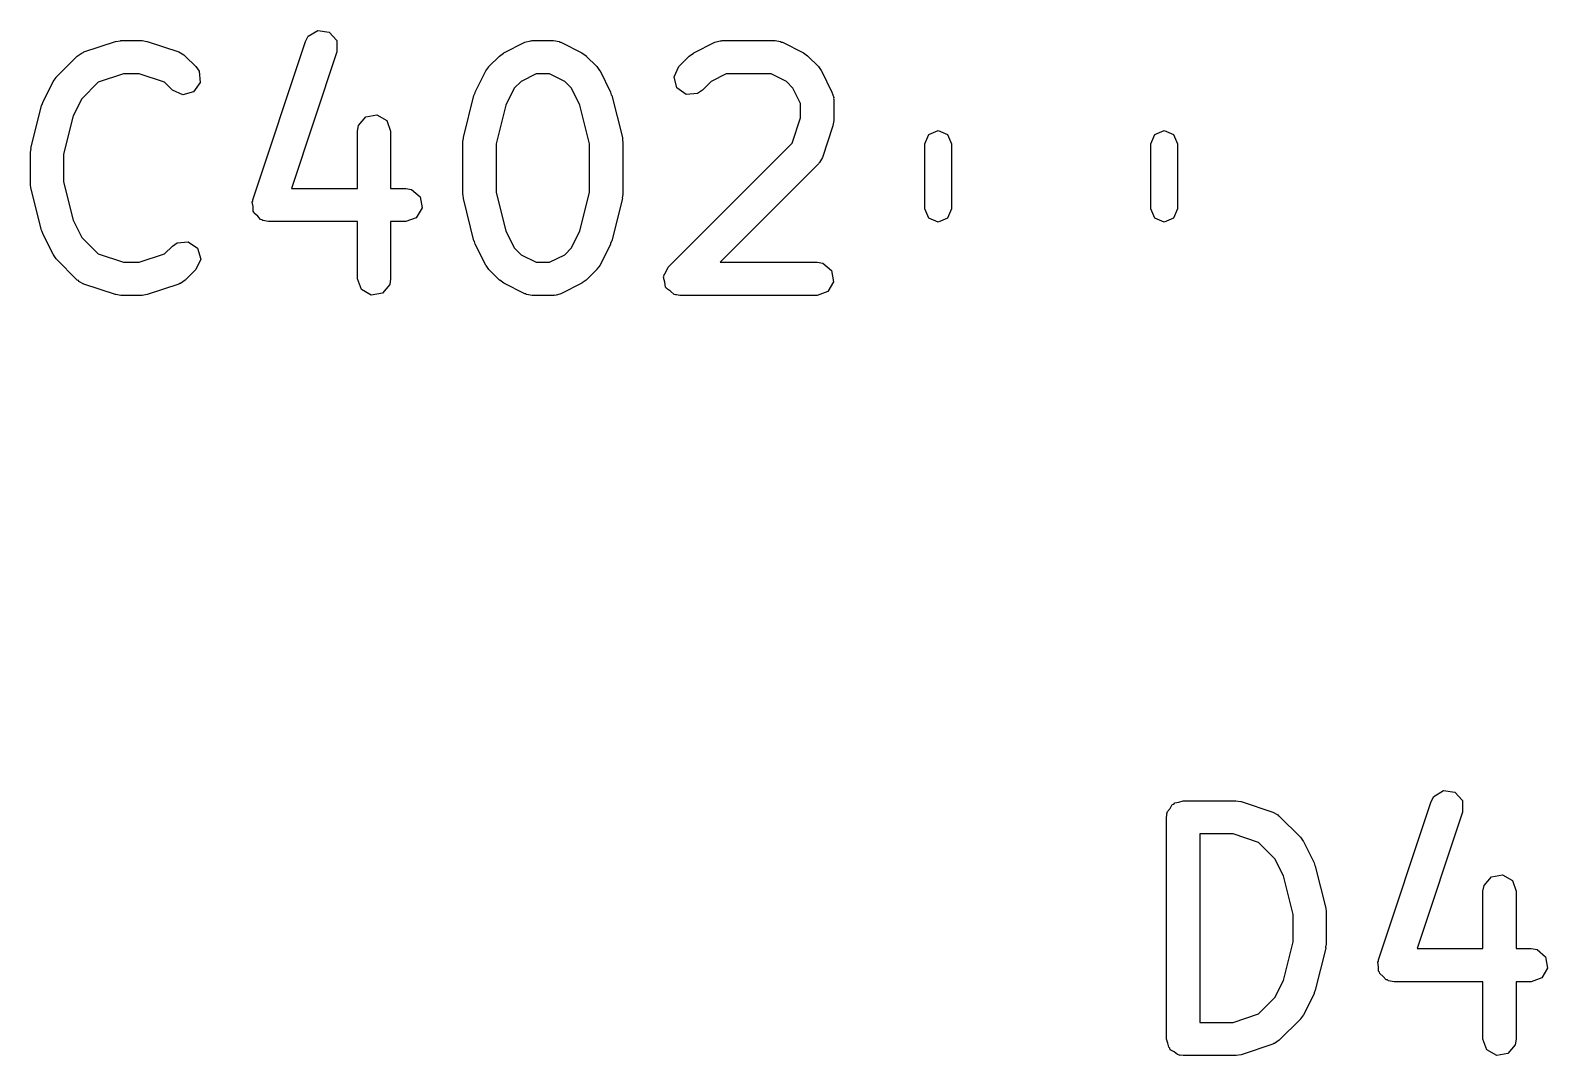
# Model space of a CAD drawing. Extents: x 106.7 to 191.3, y -141.1 to -57.8.
# Drawn here: x 167.9 to 174.74, y -76.2 to -71.58 of the extents above; entities that cross this region are included whole.
import ezdxf

# ---------------------------------------------------------------- set-up
doc = ezdxf.new("R2010")
doc.units = 0
doc.layers.add('BLACK', color=7, linetype='CONTINUOUS')

msp = doc.modelspace()

# ---------------------------------------------------------------- linework, layer by layer
at = {"layer": 'BLACK', "linetype": 'CONTINUOUS'}
for p, q in [((168.138, -71.6767), (168.281, -71.6291)), ((168.281, -71.6291), (168.303, -71.6258)), ((168.303, -71.6258), (168.304, -71.6252)), ((168.304, -71.6252), (168.4, -71.6252)), ((168.4, -71.6252), (168.422, -71.6291)), ((168.422, -71.6291), (168.423, -71.6291)), ((168.423, -71.6291), (168.566, -71.6767)), ((168.9, -72.3432), (169.138, -71.6289)), ((169.138, -71.6289), (169.15, -71.606)), ((169.15, -71.606), (169.194, -71.5791)), ((169.194, -71.5791), (169.245, -71.5866)), ((169.245, -71.5866), (169.279, -71.625)), ((169.279, -71.625), (169.28, -71.6763)), ((170.128, -71.6331), (170.153, -71.6257)), ((170.153, -71.6257), (170.157, -71.6268)), ((170.157, -71.6268), (170.161, -71.6252)), ((170.161, -71.6252), (170.257, -71.6252)), ((170.257, -71.6252), (170.282, -71.6297)), ((170.282, -71.6297), (170.286, -71.6326)), ((170.985, -71.6331), (171.01, -71.6257)), ((171.01, -71.6257), (171.014, -71.6268)), ((171.014, -71.6268), (171.019, -71.6252)), ((171.019, -71.6252), (171.257, -71.6252)), ((171.257, -71.6252), (171.282, -71.6297)), ((171.282, -71.6297), (171.286, -71.6326)), ((168.013, -71.79), (168.108, -71.6948)), ((168.108, -71.6948), (168.13, -71.6799)), ((168.13, -71.6799), (168.134, -71.6795)), ((168.134, -71.6795), (168.138, -71.6767)), ((168.566, -71.6767), (168.589, -71.6891)), ((168.589, -71.6891), (168.591, -71.6929)), ((168.591, -71.6929), (168.595, -71.6948)), ((168.595, -71.6948), (168.643, -71.7424)), ((169.28, -71.6763), (169.075, -72.2919)), ((169.966, -71.7424), (170.013, -71.6948)), ((170.013, -71.6948), (170.032, -71.6819)), ((170.032, -71.6819), (170.033, -71.6808)), ((170.033, -71.6808), (170.128, -71.6331)), ((170.286, -71.6326), (170.29, -71.6331)), ((170.29, -71.6331), (170.385, -71.6808)), ((170.385, -71.6808), (170.404, -71.6941)), ((170.404, -71.6941), (170.405, -71.6948)), ((170.405, -71.6948), (170.453, -71.7424)), ((170.823, -71.7424), (170.87, -71.6948)), ((170.87, -71.6948), (170.889, -71.6819)), ((170.889, -71.6819), (170.89, -71.6808)), ((170.89, -71.6808), (170.985, -71.6331)), ((171.286, -71.6326), (171.29, -71.6331)), ((171.29, -71.6331), (171.385, -71.6808)), ((171.385, -71.6808), (171.404, -71.6941)), ((171.404, -71.6941), (171.405, -71.6948)), ((171.405, -71.6948), (171.453, -71.7424)), ((168.643, -71.7424), (168.658, -71.7638)), ((168.658, -71.7638), (168.662, -71.8149)), ((169.904, -71.8572), (169.952, -71.7619)), ((169.952, -71.7619), (169.965, -71.7439)), ((169.965, -71.7439), (169.966, -71.7424)), ((170.453, -71.7424), (170.465, -71.7608)), ((170.465, -71.7608), (170.467, -71.7619)), ((170.467, -71.7619), (170.514, -71.8572)), ((170.801, -71.7889), (170.823, -71.7424)), ((171.453, -71.7424), (171.465, -71.7608)), ((171.465, -71.7608), (171.467, -71.7619)), ((171.467, -71.7619), (171.514, -71.8572)), ((167.952, -71.9048), (167.999, -71.8095)), ((167.999, -71.8095), (168.013, -71.7915)), ((168.013, -71.7915), (168.013, -71.79)), ((168.202, -71.8134), (168.128, -71.8875)), ((168.317, -71.7752), (168.202, -71.8134)), ((168.387, -71.7752), (168.317, -71.7752)), ((168.502, -71.8134), (168.387, -71.7752)), ((168.537, -71.8485), (168.502, -71.8134)), ((168.662, -71.8149), (168.633, -71.8569)), ((170.111, -71.8095), (170.08, -71.8399)), ((170.179, -71.7752), (170.111, -71.8095)), ((170.239, -71.7752), (170.179, -71.7752)), ((170.308, -71.8095), (170.239, -71.7752)), ((170.338, -71.8399), (170.308, -71.8095)), ((170.814, -71.8385), (170.801, -71.7889)), ((170.968, -71.8095), (170.929, -71.8485)), ((171.036, -71.7752), (170.968, -71.8095)), ((171.239, -71.7752), (171.036, -71.7752)), ((171.308, -71.8095), (171.239, -71.7752)), ((171.338, -71.8399), (171.308, -71.8095)), ((168.128, -71.8875), (168.089, -71.9645)), ((168.584, -71.8702), (168.537, -71.8485)), ((168.633, -71.8569), (168.584, -71.8702)), ((169.851, -72.063), (169.898, -71.8725)), ((169.898, -71.8725), (169.904, -71.8607)), ((169.904, -71.8607), (169.904, -71.8572)), ((170.08, -71.8399), (170.042, -71.9169)), ((170.376, -71.9169), (170.338, -71.8399)), ((170.514, -71.8572), (170.518, -71.8696)), ((170.518, -71.8696), (170.52, -71.8725)), ((170.52, -71.8725), (170.568, -72.063)), ((170.856, -71.8679), (170.814, -71.8385)), ((170.907, -71.8634), (170.856, -71.8679)), ((170.929, -71.8485), (170.907, -71.8634)), ((171.372, -71.9084), (171.338, -71.8399)), ((171.514, -71.8572), (171.522, -71.8821)), ((171.522, -71.8821), (171.521, -71.8865)), ((171.521, -71.8865), (171.522, -71.8907)), ((171.522, -71.8907), (171.522, -71.9859)), ((167.898, -72.1106), (167.946, -71.9201)), ((167.946, -71.9201), (167.951, -71.9083)), ((167.951, -71.9083), (167.952, -71.9048)), ((168.089, -71.9645), (168.046, -72.138)), ((169.377, -72.0079), (169.41, -71.9686)), ((169.41, -71.9686), (169.46, -71.9597)), ((169.46, -71.9597), (169.505, -71.9853)), ((170.042, -71.9169), (169.998, -72.0904)), ((170.42, -72.0904), (170.376, -71.9169)), ((171.372, -71.9738), (171.372, -71.9084)), ((169.372, -72.0336), (169.377, -72.0079)), ((169.372, -72.2919), (169.372, -72.0336)), ((169.505, -71.9853), (169.522, -72.0336)), ((169.522, -72.0336), (169.522, -72.2919)), ((171.334, -72.0883), (171.372, -71.9738)), ((171.518, -72.0097), (171.471, -72.1525)), ((171.522, -71.9859), (171.518, -72.008)), ((171.518, -72.008), (171.518, -72.0097)), ((171.951, -72.0489), (171.993, -72.0313)), ((171.993, -72.0313), (172.036, -72.0489)), ((172.971, -72.0489), (173.013, -72.0313)), ((173.013, -72.0313), (173.056, -72.0489)), ((169.848, -72.0812), (169.851, -72.0664)), ((169.848, -72.3193), (169.848, -72.0812)), ((169.851, -72.0664), (169.851, -72.063)), ((169.998, -72.0904), (169.998, -72.31)), ((170.42, -72.31), (170.42, -72.0904)), ((170.568, -72.063), (170.569, -72.0779)), ((170.569, -72.0779), (170.57, -72.0812)), ((170.57, -72.0812), (170.57, -72.3193)), ((170.775, -72.6472), (171.334, -72.0883)), ((171.933, -72.0913), (171.951, -72.0489)), ((171.933, -72.3839), (171.933, -72.0913)), ((172.036, -72.0489), (172.053, -72.0913)), ((172.053, -72.0913), (172.053, -72.3839)), ((172.953, -72.0913), (172.971, -72.0489)), ((172.953, -72.3839), (172.953, -72.0913)), ((173.056, -72.0489), (173.073, -72.0913)), ((173.073, -72.0913), (173.073, -72.3839)), ((167.896, -72.1288), (167.899, -72.114)), ((167.896, -72.2716), (167.896, -72.1288)), ((167.899, -72.114), (167.898, -72.1106)), ((168.046, -72.138), (168.046, -72.2624)), ((171.455, -72.1778), (171.453, -72.1818)), ((171.458, -72.1754), (171.455, -72.1778)), ((171.471, -72.1525), (171.458, -72.1754)), ((171.453, -72.1818), (171.009, -72.6252)), ((167.897, -72.2749), (167.896, -72.2716)), ((167.898, -72.2898), (167.897, -72.2749)), ((167.946, -72.4803), (167.898, -72.2898)), ((168.046, -72.2624), (168.089, -72.4359)), ((169.075, -72.2919), (169.372, -72.2919)), ((169.522, -72.2919), (169.59, -72.2919)), ((169.59, -72.2919), (169.616, -72.2964)), ((169.616, -72.2964), (169.655, -72.3294)), ((169.998, -72.31), (170.042, -72.4836)), ((170.376, -72.4836), (170.42, -72.31)), ((168.897, -72.3539), (168.9, -72.3489)), ((168.901, -72.374), (168.897, -72.3539)), ((168.9, -72.3489), (168.9, -72.3432)), ((168.901, -72.3945), (168.901, -72.374)), ((169.664, -72.3799), (169.638, -72.4243)), ((169.655, -72.3294), (169.664, -72.3799)), ((169.85, -72.3225), (169.848, -72.3193)), ((169.851, -72.3375), (169.85, -72.3225)), ((169.898, -72.5279), (169.851, -72.3375)), ((170.568, -72.3375), (170.52, -72.5279)), ((170.57, -72.3193), (170.567, -72.334)), ((170.567, -72.334), (170.568, -72.3375)), ((168.089, -72.4359), (168.128, -72.5129)), ((168.905, -72.3987), (168.901, -72.3945)), ((168.906, -72.4044), (168.905, -72.3987)), ((168.922, -72.4175), (168.906, -72.4044)), ((168.935, -72.4328), (168.922, -72.4175)), ((168.941, -72.4337), (168.935, -72.4328)), ((168.945, -72.4374), (168.941, -72.4337)), ((168.971, -72.4419), (168.945, -72.4374)), ((169.372, -72.4419), (168.971, -72.4419)), ((169.372, -72.7002), (169.372, -72.4419)), ((169.59, -72.4419), (169.522, -72.4419)), ((169.522, -72.4419), (169.522, -72.7002)), ((169.638, -72.4243), (169.59, -72.4419)), ((171.951, -72.4263), (171.933, -72.3839)), ((171.993, -72.4439), (171.951, -72.4263)), ((172.036, -72.4263), (171.993, -72.4439)), ((172.053, -72.3839), (172.036, -72.4263)), ((172.971, -72.4263), (172.953, -72.3839)), ((173.013, -72.4439), (172.971, -72.4263)), ((173.056, -72.4263), (173.013, -72.4439)), ((173.073, -72.3839), (173.056, -72.4263)), ((167.948, -72.4833), (167.946, -72.4803)), ((167.952, -72.4957), (167.948, -72.4833)), ((167.999, -72.5909), (167.952, -72.4957)), ((168.128, -72.5129), (168.202, -72.587)), ((170.042, -72.4836), (170.08, -72.5606)), ((170.338, -72.5606), (170.376, -72.4836)), ((168.202, -72.587), (168.317, -72.6252)), ((168.387, -72.6252), (168.502, -72.587)), ((168.502, -72.587), (168.537, -72.5519)), ((168.537, -72.5519), (168.558, -72.537)), ((168.558, -72.537), (168.609, -72.5325)), ((168.609, -72.5325), (168.651, -72.562)), ((168.651, -72.562), (168.665, -72.6115)), ((169.9, -72.5309), (169.898, -72.5279)), ((169.904, -72.5433), (169.9, -72.5309)), ((169.952, -72.6385), (169.904, -72.5433)), ((170.08, -72.5606), (170.111, -72.591)), ((170.308, -72.591), (170.338, -72.5606)), ((170.514, -72.5433), (170.467, -72.6385)), ((170.515, -72.5398), (170.514, -72.5433)), ((170.52, -72.5279), (170.515, -72.5398)), ((168, -72.592), (167.999, -72.5909)), ((168.013, -72.6104), (168, -72.592)), ((168.108, -72.7056), (168.013, -72.6104)), ((168.317, -72.6252), (168.387, -72.6252)), ((168.665, -72.6115), (168.643, -72.658)), ((169.953, -72.6396), (169.952, -72.6385)), ((169.966, -72.658), (169.953, -72.6396)), ((170.111, -72.591), (170.179, -72.6252)), ((170.179, -72.6252), (170.239, -72.6252)), ((170.239, -72.6252), (170.308, -72.591)), ((170.467, -72.6385), (170.453, -72.6565)), ((170.453, -72.6565), (170.453, -72.658)), ((170.766, -72.6676), (170.775, -72.6472)), ((171.009, -72.6252), (171.447, -72.6252)), ((171.447, -72.6252), (171.473, -72.6297)), ((171.473, -72.6297), (171.512, -72.6627)), ((168.113, -72.7075), (168.108, -72.7056)), ((168.115, -72.7113), (168.113, -72.7075)), ((168.138, -72.7238), (168.115, -72.7113)), ((168.281, -72.7714), (168.138, -72.7238)), ((168.566, -72.7238), (168.423, -72.7714)), ((168.57, -72.721), (168.566, -72.7238)), ((168.574, -72.7206), (168.57, -72.721)), ((168.595, -72.7056), (168.574, -72.7206)), ((168.643, -72.658), (168.595, -72.7056)), ((169.39, -72.7484), (169.372, -72.7002)), ((169.522, -72.7002), (169.518, -72.7259)), ((170.013, -72.7056), (169.966, -72.658)), ((170.015, -72.7063), (170.013, -72.7056)), ((170.033, -72.7197), (170.015, -72.7063)), ((170.128, -72.7673), (170.033, -72.7197)), ((170.385, -72.7197), (170.29, -72.7673)), ((170.387, -72.7185), (170.385, -72.7197)), ((170.405, -72.7056), (170.387, -72.7185)), ((170.453, -72.658), (170.405, -72.7056)), ((170.753, -72.6937), (170.755, -72.6906)), ((170.759, -72.7155), (170.753, -72.6937)), ((170.754, -72.6872), (170.766, -72.6676)), ((170.755, -72.6906), (170.754, -72.6872)), ((170.763, -72.7377), (170.759, -72.7155)), ((171.521, -72.7132), (171.495, -72.7577)), ((171.512, -72.6627), (171.521, -72.7132)), ((168.282, -72.7713), (168.281, -72.7714)), ((168.304, -72.7752), (168.282, -72.7713)), ((168.4, -72.7752), (168.304, -72.7752)), ((168.401, -72.7747), (168.4, -72.7752)), ((168.423, -72.7714), (168.401, -72.7747)), ((169.434, -72.7741), (169.39, -72.7484)), ((169.485, -72.7652), (169.434, -72.7741)), ((169.518, -72.7259), (169.485, -72.7652)), ((170.132, -72.7678), (170.128, -72.7673)), ((170.136, -72.7707), (170.132, -72.7678)), ((170.161, -72.7752), (170.136, -72.7707)), ((170.257, -72.7752), (170.161, -72.7752)), ((170.261, -72.7737), (170.257, -72.7752)), ((170.265, -72.7747), (170.261, -72.7737)), ((170.29, -72.7673), (170.265, -72.7747)), ((170.766, -72.7399), (170.763, -72.7377)), ((170.767, -72.7432), (170.766, -72.7399)), ((170.785, -72.7562), (170.767, -72.7432)), ((170.802, -72.7707), (170.785, -72.7562)), ((170.807, -72.7715), (170.802, -72.7707)), ((170.809, -72.7727), (170.807, -72.7715)), ((170.812, -72.7724), (170.809, -72.7727)), ((170.828, -72.7752), (170.812, -72.7724)), ((171.447, -72.7752), (170.828, -72.7752)), ((171.495, -72.7577), (171.447, -72.7752)), ((174.218, -75.0579), (174.23, -75.035)), ((174.23, -75.035), (174.274, -75.0081)), ((174.274, -75.0081), (174.325, -75.0156)), ((174.325, -75.0156), (174.359, -75.054)), ((174.359, -75.054), (174.36, -75.1053)), ((173.024, -75.1292), (173.025, -75.1195)), ((173.025, -75.1162), (173.026, -75.1133)), ((173.025, -75.1195), (173.025, -75.1162)), ((173.026, -75.1133), (173.028, -75.1036)), ((173.028, -75.1036), (173.041, -75.0886)), ((173.041, -75.0886), (173.05, -75.0718)), ((173.05, -75.0718), (173.057, -75.0695)), ((173.057, -75.0695), (173.061, -75.0643)), ((173.061, -75.0643), (173.08, -75.0609)), ((173.08, -75.0609), (173.099, -75.0542)), ((173.099, -75.0542), (173.337, -75.0542)), ((173.337, -75.0542), (173.359, -75.0581)), ((173.359, -75.0581), (173.36, -75.0581)), ((173.36, -75.0581), (173.503, -75.1057)), ((173.503, -75.1057), (173.526, -75.1181)), ((173.526, -75.1181), (173.529, -75.1219)), ((173.529, -75.1219), (173.533, -75.1238)), ((173.98, -75.7722), (174.218, -75.0579)), ((174.36, -75.1053), (174.155, -75.7209)), ((173.024, -76.1292), (173.024, -75.1292)), ((173.533, -75.1238), (173.628, -75.219)), ((173.325, -75.2042), (173.174, -75.2042)), ((173.174, -75.2042), (173.174, -76.0542)), ((173.439, -75.2424), (173.325, -75.2042)), ((173.513, -75.3165), (173.439, -75.2424)), ((173.628, -75.219), (173.641, -75.2374)), ((173.641, -75.2374), (173.642, -75.2385)), ((173.642, -75.2385), (173.69, -75.3338)), ((173.552, -75.3935), (173.513, -75.3165)), ((173.595, -75.567), (173.552, -75.3935)), ((173.69, -75.3338), (173.693, -75.3462)), ((173.693, -75.3462), (173.695, -75.3491)), ((173.695, -75.3491), (173.743, -75.5396)), ((174.49, -75.3976), (174.54, -75.3887)), ((174.54, -75.3887), (174.585, -75.4143)), ((174.452, -75.4626), (174.457, -75.4369)), ((174.452, -75.7209), (174.452, -75.4626)), ((174.457, -75.4369), (174.49, -75.3976)), ((174.585, -75.4143), (174.602, -75.4626)), ((174.602, -75.4626), (174.602, -75.7209)), ((173.595, -75.6914), (173.595, -75.567)), ((173.743, -75.5396), (173.744, -75.5545)), ((173.744, -75.5545), (173.745, -75.5578)), ((173.745, -75.5578), (173.745, -75.7006)), ((173.552, -75.8649), (173.595, -75.6914)), ((173.743, -75.7188), (173.695, -75.9093)), ((173.745, -75.7006), (173.742, -75.7154)), ((173.742, -75.7154), (173.743, -75.7188)), ((174.155, -75.7209), (174.452, -75.7209)), ((174.602, -75.7209), (174.67, -75.7209)), ((174.67, -75.7209), (174.696, -75.7254)), ((174.696, -75.7254), (174.735, -75.7584)), ((173.977, -75.7829), (173.98, -75.7779)), ((173.981, -75.803), (173.977, -75.7829)), ((173.98, -75.7779), (173.98, -75.7722)), ((173.981, -75.8235), (173.981, -75.803)), ((174.735, -75.7584), (174.744, -75.8089)), ((173.513, -75.9419), (173.552, -75.8649)), ((173.985, -75.8277), (173.981, -75.8235)), ((173.986, -75.8334), (173.985, -75.8277)), ((174.002, -75.8465), (173.986, -75.8334)), ((174.015, -75.8618), (174.002, -75.8465)), ((174.021, -75.8627), (174.015, -75.8618)), ((174.025, -75.8664), (174.021, -75.8627)), ((174.051, -75.8709), (174.025, -75.8664)), ((174.452, -75.8709), (174.051, -75.8709)), ((174.452, -76.1292), (174.452, -75.8709)), ((174.67, -75.8709), (174.602, -75.8709)), ((174.602, -75.8709), (174.602, -76.1292)), ((174.718, -75.8533), (174.67, -75.8709)), ((174.744, -75.8089), (174.718, -75.8533)), ((173.439, -76.016), (173.513, -75.9419)), ((173.69, -75.9247), (173.642, -76.0199)), ((173.695, -75.9093), (173.69, -75.9211)), ((173.69, -75.9211), (173.69, -75.9247)), ((173.174, -76.0542), (173.325, -76.0542)), ((173.325, -76.0542), (173.439, -76.016)), ((173.628, -76.0394), (173.533, -76.1346)), ((173.629, -76.0379), (173.628, -76.0394)), ((173.642, -76.0199), (173.629, -76.0379)), ((173.03, -76.1475), (173.024, -76.1292)), ((173.034, -76.1667), (173.03, -76.1475)), ((173.511, -76.1496), (173.507, -76.15)), ((173.533, -76.1346), (173.511, -76.1496)), ((174.47, -76.1774), (174.452, -76.1292)), ((174.602, -76.1292), (174.598, -76.1549)), ((173.039, -76.1711), (173.034, -76.1667)), ((173.041, -76.1774), (173.039, -76.1711)), ((173.058, -76.1872), (173.041, -76.1774)), ((173.073, -76.1997), (173.058, -76.1872)), ((173.083, -76.2014), (173.073, -76.1997)), ((173.086, -76.2031), (173.083, -76.2014)), ((173.089, -76.2025), (173.086, -76.2031)), ((173.099, -76.2042), (173.089, -76.2025)), ((173.337, -76.2042), (173.099, -76.2042)), ((173.338, -76.2037), (173.337, -76.2042)), ((173.36, -76.2004), (173.338, -76.2037)), ((173.503, -76.1528), (173.36, -76.2004)), ((173.507, -76.15), (173.503, -76.1528)), ((174.514, -76.2031), (174.47, -76.1774)), ((174.565, -76.1942), (174.514, -76.2031)), ((174.598, -76.1549), (174.565, -76.1942))]:
    msp.add_line(p, q, dxfattribs=at)

doc.saveas('drawing.dxf')
